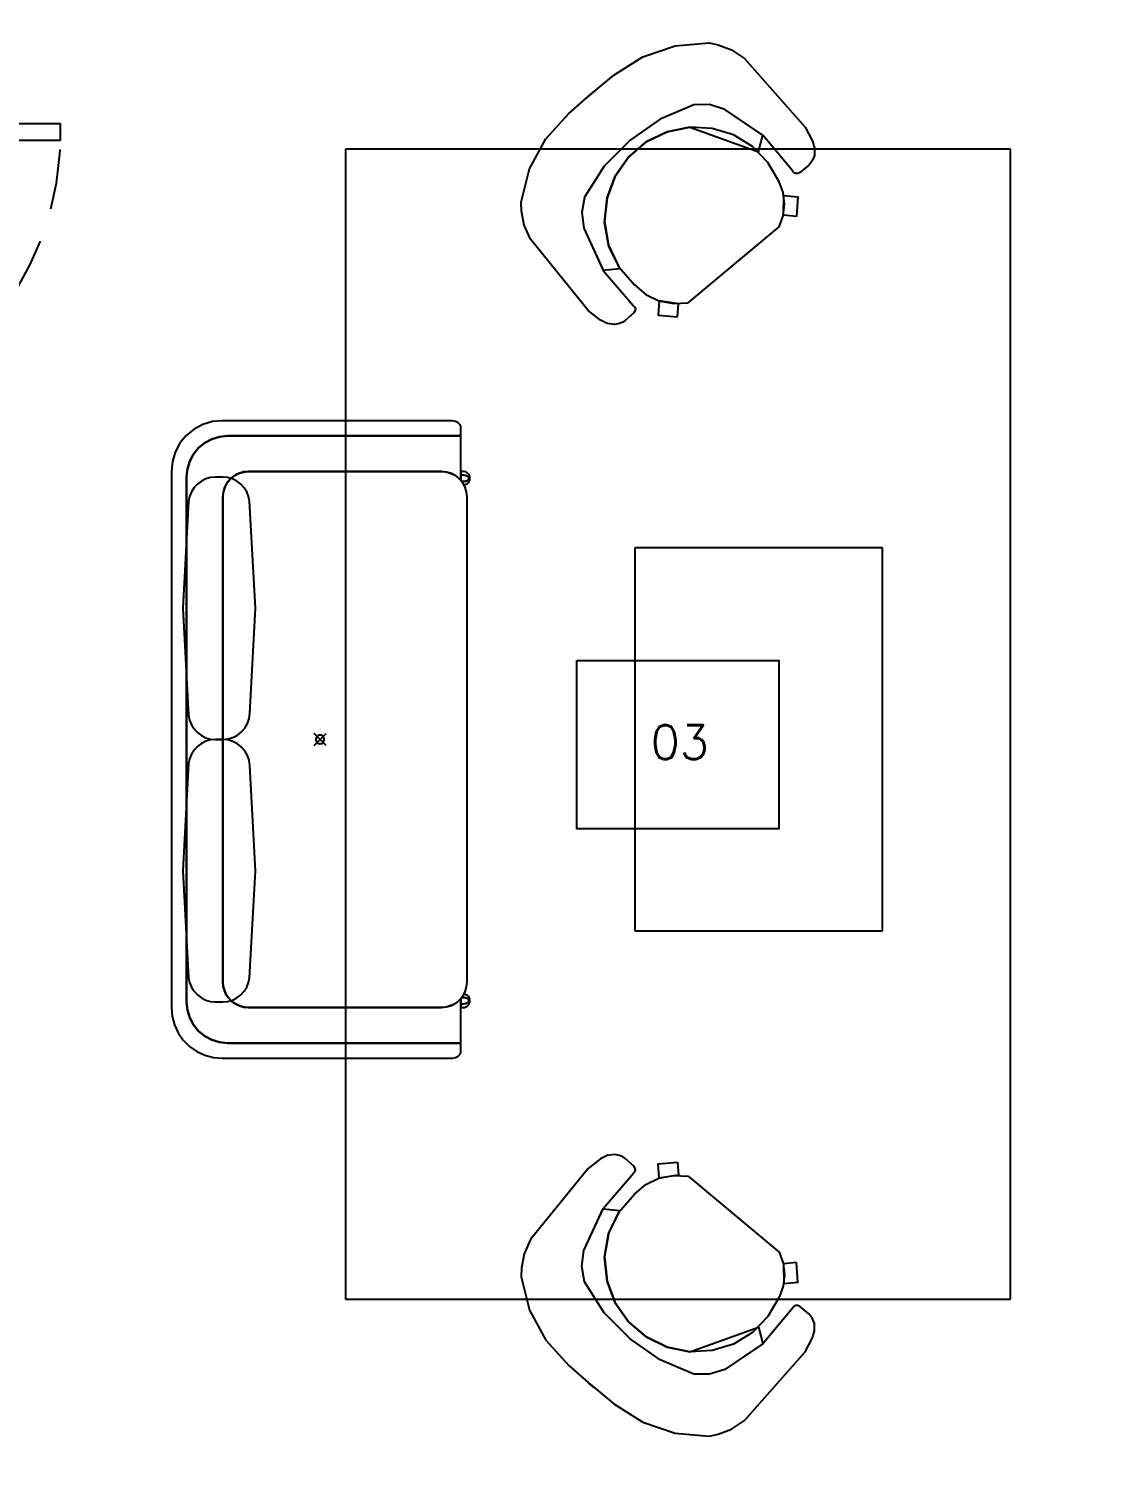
# Model space of a CAD drawing. Extents: x -4 to 325, y -1 to 181.
# Drawn here: x 42.441 to 45.603, y 24.791 to 29.015 of the extents above; entities that cross this region are included whole.
import ezdxf
from ezdxf.enums import TextEntityAlignment as Align

# ---------------------------------------------------------------- set-up
doc = ezdxf.new("R2010")
doc.units = 0
doc.header["$LTSCALE"] = 0.7
doc.header["$MEASUREMENT"] = 0
for name, pattern in [('REC4_A1-00_PLANTA GENERAL$1$X-BB$0$CENTER', [2, 1.25, -0.25, 0.25, -0.25]), ('REC4_A1-00_PLANTA GENERAL$1$X-PP$0$HIDDEN', [0.375, 0.25, -0.125]), ('X-BB$0$HIDDEN2', [0.1875, 0.125, -0.0625])]:
    doc.linetypes.add(name, pattern=pattern)
doc.layers.get('0').update_dxf_attribs({"linetype": 'CONTINUOUS'})
for name, color, linetype in [('REC4_A1-00_PLANTA GENERAL$1$BB$0$A-GRID', 251, 'REC4_A1-00_PLANTA GENERAL$1$X-BB$0$CENTER'), ('REC4_A1-00_PLANTA GENERAL$1$FN$0$I-FURN-FREE', 1, 'CONTINUOUS'), ('REC4_A1-00_PLANTA GENERAL$1$PP$0$I-DOOR', 253, 'CONTINUOUS')]:
    doc.layers.add(name, color=color, linetype=linetype)
doc.styles.add('REC4_A1-00_PLANTA GENERAL$0$X-FN$0$ARIAL', font='arial.ttf')
doc.styles.add('ROMANS', font='romans.shx', dxfattribs={"width": 0.75})

# ---------------------------------------------------------------- blocks, each defined once
blk = doc.blocks.new('REC4_A1-00_PLANTA GENERAL$1$X-PP$0$door')
at = {"layer": 'REC4_A1-00_PLANTA GENERAL$1$PP$0$I-DOOR', "linetype": 'REC4_A1-00_PLANTA GENERAL$1$X-PP$0$HIDDEN', "extrusion": (7.03085e-08, -3.52258e-06, 1)}
for p, q in [((61214.007, 25536.4271, 0), (61214.0075, 25535.4751, 0)), ((61214.055, 25536.4271, 0), (61214.0555, 25535.4751, 0)), ((61214.0075, 25535.4751, 0), (61214.0555, 25535.4751, 0))]:
    blk.add_line(p, q, dxfattribs=at)
at = {"layer": 'REC4_A1-00_PLANTA GENERAL$1$PP$0$I-DOOR', "linetype": 'Continuous', "extrusion": (7.03085e-08, -3.52258e-06, 1)}
for p, q in [((61214.007, 25536.4266, 0), (61214.055, 25536.4266, 0)), ((61214.1072, 25536.3703), (61213.1591, 25536.3703)), ((61213.2714, 25536.3762, 0), (61213.1825, 25536.3763, 0)), ((61213.2714, 25536.3762, 0), (61213.1825, 25536.3763, 0)), ((61214.0312, 25536.3573, 0), (61214.0312, 25536.3349, 0)), ((61214.1072, 25536.3223, 0), (61214.1072, 25536.3703)), ((61214.1072, 25536.3223, 0), (61213.1591, 25536.3223, 0)), ((61213.2714, 25536.3162, 0), (61213.1825, 25536.3163, 0)), ((61213.2714, 25536.3162, 0), (61213.1825, 25536.3163, 0)), ((61214.02, 25536.3463, 0), (61214.0424, 25536.3463, 0)), ((61214.0907, 25536.2946, 0), (61214.0908, 25536.3196, 0)), ((61214.11, 25536.3196, 0), (61214.0908, 25536.3196, 0)), ((61214.0927, 25536.2966, 0), (61214.0928, 25536.3176, 0)), ((61214.1101, 25536.3176, 0), (61214.0928, 25536.3176, 0)), ((61214.11, 25536.2946, 0), (61214.0907, 25536.2946, 0)), ((61214.0927, 25536.2966, 0), (61214.11, 25536.2966, 0))]:
    blk.add_line(p, q, dxfattribs=at)
at = {"layer": 'REC4_A1-00_PLANTA GENERAL$1$PP$0$I-DOOR', "linetype": 'Continuous'}
blk.add_line((61213.1591, 25536.3223, 0), (61213.1591, 25536.3703), dxfattribs=at)
at = {"layer": 'REC4_A1-00_PLANTA GENERAL$1$PP$0$I-DOOR', "linetype": 'Continuous', "extrusion": (-7.03085e-08, -3.52258e-06, 1)}
for p, q in [((61213.1562, 25536.3176, 0), (61213.1736, 25536.3176, 0)), ((61213.1563, 25536.3196, 0), (61213.1756, 25536.3196, 0)), ((61213.1736, 25536.2966, 0), (61213.1736, 25536.3176, 0)), ((61213.1756, 25536.2946, 0), (61213.1756, 25536.3196, 0)), ((61213.1736, 25536.2966, 0), (61213.1563, 25536.2966, 0)), ((61213.1563, 25536.2946, 0), (61213.1756, 25536.2946, 0))]:
    blk.add_line(p, q, dxfattribs=at)
at = {"layer": 'REC4_A1-00_PLANTA GENERAL$1$PP$0$I-DOOR', "linetype": 'Continuous', "extrusion": (7.03085e-08, -3.52258e-06, 1), "elevation": -0.0857}
for points in [[(61213.227, 25536.4268), (61213.2428, 25536.4267, -0.046797), (61213.3139, 25536.4201, -0.2009), (61213.3169, 25536.4182), (61213.3337, 25536.3931, 1), (61213.3382, 25536.3963), (61213.3221, 25536.4246, 0.203005), (61213.3177, 25536.428, 0.054377), (61213.2243, 25536.4416), (61213.2107, 25536.4416), (61213.2107, 25536.3942), (61213.2391, 25536.3942), (61213.2391, 25536.3957), (61213.2455, 25536.3957), (61213.2456, 25536.4267)], [(61213.227, 25536.4268), (61213.2428, 25536.4267, -0.046797), (61213.3139, 25536.4201, -0.2009), (61213.3169, 25536.4182), (61213.3337, 25536.3931, 1), (61213.3382, 25536.3963), (61213.3221, 25536.4246, 0.203005), (61213.3177, 25536.428, 0.054377), (61213.2243, 25536.4416), (61213.2107, 25536.4416), (61213.2107, 25536.3942), (61213.2391, 25536.3942), (61213.2391, 25536.3957), (61213.2455, 25536.3957), (61213.2456, 25536.4267)], [(61213.2714, 25536.3702), (61213.2714, 25536.3762), (61213.2489, 25536.3813, -0.342611), (61213.2455, 25536.3857), (61213.2455, 25536.3892), (61213.2084, 25536.3892), (61213.2084, 25536.3857, -0.342611), (61213.205, 25536.3814), (61213.1825, 25536.3763), (61213.1825, 25536.3703)], [(61213.2714, 25536.3702), (61213.2714, 25536.3762), (61213.2489, 25536.3813, -0.342611), (61213.2455, 25536.3857), (61213.2455, 25536.3892), (61213.2084, 25536.3892), (61213.2084, 25536.3857, -0.342611), (61213.205, 25536.3814), (61213.1825, 25536.3763), (61213.1825, 25536.3703)], [(61213.2714, 25536.3222), (61213.2714, 25536.3162), (61213.2489, 25536.3111, 0.342611), (61213.2455, 25536.3067), (61213.2455, 25536.3032), (61213.2084, 25536.3032), (61213.2084, 25536.3067, 0.342611), (61213.205, 25536.3111), (61213.1825, 25536.3163), (61213.1825, 25536.3223)], [(61213.2714, 25536.3222), (61213.2714, 25536.3162), (61213.2489, 25536.3111, 0.342611), (61213.2455, 25536.3067), (61213.2455, 25536.3032), (61213.2084, 25536.3032), (61213.2084, 25536.3067, 0.342611), (61213.205, 25536.3111), (61213.1825, 25536.3163), (61213.1825, 25536.3223)], [(61213.2269, 25536.2657), (61213.2427, 25536.2657, 0.046797), (61213.3138, 25536.2722, 0.2009), (61213.3168, 25536.2741), (61213.3337, 25536.2992, -1), (61213.3381, 25536.296), (61213.322, 25536.2677, -0.203005), (61213.3176, 25536.2643, -0.054377), (61213.2241, 25536.2508), (61213.2106, 25536.2508), (61213.2106, 25536.2983), (61213.239, 25536.2982), (61213.239, 25536.2967), (61213.2455, 25536.2967), (61213.2454, 25536.2657)], [(61213.2269, 25536.2657), (61213.2427, 25536.2657, 0.046797), (61213.3138, 25536.2722, 0.2009), (61213.3168, 25536.2741), (61213.3337, 25536.2992, -1), (61213.3381, 25536.296), (61213.322, 25536.2677, -0.203005), (61213.3176, 25536.2643, -0.054377), (61213.2241, 25536.2508), (61213.2106, 25536.2508), (61213.2106, 25536.2983), (61213.239, 25536.2982), (61213.239, 25536.2967), (61213.2455, 25536.2967), (61213.2454, 25536.2657)]]:
    blk.add_lwpolyline(points, format="xyb", dxfattribs=at)
at = {"layer": 'REC4_A1-00_PLANTA GENERAL$1$PP$0$I-DOOR', "linetype": 'Continuous', "extrusion": (1.26458e-05, -3.51329e-06, 1), "elevation": 0.6844}
blk.add_lwpolyline([(61213.1313, 25536.2711), (61213.1563, 25536.2711), (61213.1562, 25536.4211), (61213.1312, 25536.4211), (61213.1313, 25536.2711)], dxfattribs=at)
at = {"layer": 'REC4_A1-00_PLANTA GENERAL$1$PP$0$I-DOOR', "linetype": 'Continuous', "extrusion": (7.03085e-08, -3.52258e-06, 1), "elevation": -0.0857}
for points in [[(61213.2413, 25536.3892), (61213.2413, 25536.3942), (61213.2127, 25536.3942), (61213.2127, 25536.3892)], [(61213.2413, 25536.3892), (61213.2413, 25536.3942), (61213.2127, 25536.3942), (61213.2127, 25536.3892)], [(61213.2412, 25536.3032), (61213.2412, 25536.2982), (61213.2126, 25536.2983), (61213.2126, 25536.3032)], [(61213.2412, 25536.3032), (61213.2412, 25536.2982), (61213.2126, 25536.2983), (61213.2126, 25536.3032)]]:
    blk.add_lwpolyline(points, dxfattribs=at)
at = {"layer": 'REC4_A1-00_PLANTA GENERAL$1$PP$0$I-DOOR', "linetype": 'Continuous', "extrusion": (-1.26458e-05, -3.51329e-06, 1), "elevation": -0.8638}
blk.add_lwpolyline([(61214.135, 25536.2711), (61214.11, 25536.2711), (61214.1101, 25536.4211), (61214.1351, 25536.4211), (61214.135, 25536.2711)], dxfattribs=at)
at = {"layer": 'REC4_A1-00_PLANTA GENERAL$1$PP$0$I-DOOR', "linetype": 'Continuous', "extrusion": (7.03085e-08, -3.52258e-06, 1)}
blk.add_circle((61214.0312, 25536.3463, -0.0856), 0.0075, dxfattribs=at)
at = {"layer": 'REC4_A1-00_PLANTA GENERAL$1$PP$0$I-DOOR', "linetype": 'REC4_A1-00_PLANTA GENERAL$1$X-PP$0$HIDDEN', "extrusion": (7.03085e-08, -3.52258e-06, 1)}
blk.add_arc((61214.0247, 25536.3318, -0.0856), 0.8569, 182.1968, 272.0579, dxfattribs=at)
blk = doc.blocks.new('REC4_A1-00_PLANTA GENERAL', base_point=(3911.2412, -3265.1096))
at = {"layer": 'REC4_A1-00_PLANTA GENERAL$1$BB$0$A-GRID'}
h = blk.add_hatch(dxfattribs=at)
h.set_pattern_fill('ANSI31', color=8, scale=0.53)
h.set_pattern_definition([(45, (0.03352, 0.020166), (-0.046845824, 0.046845824), [])])
h.paths.add_polyline_path([(1.5678, 35.8547), (1.2166, 35.8547), (1.2166, 35.4908), (1.5678, 35.4908)])
h.paths.add_polyline_path([(8.0551, 35.8047), (7.7553, 35.8047), (7.7553, 35.5143), (8.0551, 35.5143)])
h.paths.add_polyline_path([(14.5753, 35.809), (14.2754, 35.809), (14.2754, 35.5187), (14.5753, 35.5187)])
h.paths.add_polyline_path([(21.0466, 35.804), (20.7468, 35.804), (20.7468, 35.5137), (21.0466, 35.5137)])
edge = h.paths.add_edge_path()
edge.add_arc((27.4259, 35.604), 0.1568, 0, 360)
h.paths.add_polyline_path([(34.1147, 35.7939), (33.8148, 35.7939), (33.8148, 35.5036), (34.1147, 35.5036)])
h.paths.add_polyline_path([(40.5576, 35.789), (40.2578, 35.789), (40.2578, 35.4986), (40.5576, 35.4986)])
edge = h.paths.add_edge_path()
edge.add_arc((46.9701, 35.6385), 0.2128, 0, 360)
edge = h.paths.add_edge_path()
edge.add_arc((33.9335, 29.5702), 0.1716, 0, 360)
h.paths.add_polyline_path([(1.5768, 29.8317), (1.2256, 29.8317), (1.2256, 29.4678), (1.5768, 29.4678)])
h.paths.add_polyline_path([(8.0508, 29.7868), (7.75, 29.7868), (7.75, 29.4871), (8.0508, 29.4871)])
h.paths.add_polyline_path([(14.3851, 29.7988), (14.2624, 29.7988), (14.2624, 29.4991), (14.3821, 29.4991)])
h.paths.add_polyline_path([(14.5632, 29.7988), (14.3851, 29.7988), (14.3821, 29.4991), (14.5632, 29.4991)])
h.paths.add_polyline_path([(21.1221, 29.5527), (20.7989, 29.5517), (20.7989, 29.3933), (21.1221, 29.3933)])
h.paths.add_polyline_path([(21.1221, 29.8224), (21.0453, 29.8224), (20.7989, 29.8217), (20.7989, 29.5517), (21.1221, 29.5527)])
h.paths.add_polyline_path([(27.542, 29.7729), (27.2913, 29.7729), (27.2913, 29.5231), (27.542, 29.5231)])
h.paths.add_polyline_path([(40.5264, 29.7716), (40.2757, 29.7716), (40.2757, 29.5218), (40.5264, 29.5218)])
h.paths.add_polyline_path([(47.0764, 29.8019), (46.7664, 29.8019), (46.7664, 29.4919), (47.0764, 29.4919)])
h.paths.add_polyline_path([(1.565, 23.8478), (1.2138, 23.8478), (1.2138, 23.4839), (1.565, 23.4839)])
h.paths.add_polyline_path([(7.9956, 23.8084), (7.6948, 23.8084), (7.6948, 23.5086), (7.9956, 23.5086)])
h.paths.add_polyline_path([(14.5958, 23.8058), (14.2249, 23.8067), (14.2249, 23.507), (14.5929, 23.5061)])
h.paths.add_polyline_path([(14.5258, 23.8058), (14.5958, 23.8058), (14.5929, 23.5061), (14.5258, 23.5061)], flags=16)
h.paths.add_polyline_path([(27.5327, 23.7392), (27.282, 23.7392), (27.282, 23.4894), (27.5327, 23.4894)])
edge = h.paths.add_edge_path()
edge.add_arc((33.9155, 23.6003), 0.1566, 0, 360)
h.paths.add_polyline_path([(40.5198, 23.6763), (40.2691, 23.6763), (40.2691, 23.4631), (40.5198, 23.4631)])
h.paths.add_polyline_path([(40.5198, 23.7129), (40.269, 23.7129), (40.269, 23.6763), (40.5198, 23.6763)])
h.paths.add_polyline_path([(47.0605, 23.6763), (46.8098, 23.6763), (46.8098, 23.4498), (47.0605, 23.4498)])
h.paths.add_polyline_path([(47.0605, 23.6997), (46.8098, 23.6997), (46.8098, 23.6763), (47.0605, 23.6763)])
h.paths.add_polyline_path([(1.5458, 17.8473), (1.1946, 17.8473), (1.1946, 17.4834), (1.5458, 17.4834)])
h.paths.add_polyline_path([(8.0633, 17.8071), (7.7625, 17.8071), (7.7625, 17.5074), (8.0633, 17.5074)])
h.paths.add_polyline_path([(14.4343, 17.7919), (14.3217, 17.7919), (14.3217, 17.4921), (14.4285, 17.4921)])
h.paths.add_polyline_path([(14.6226, 17.7919), (14.4343, 17.7919), (14.4285, 17.4921), (14.6226, 17.4921)])
h.paths.add_polyline_path([(27.5235, 17.756), (27.2727, 17.756), (27.2727, 17.5062), (27.5235, 17.5062)])
edge = h.paths.add_edge_path()
edge.add_arc((33.905, 17.5767), 0.1574, 0, 360)
h.paths.add_polyline_path([(40.5132, 17.7384), (40.3113, 17.7384), (40.3113, 17.5259), (40.5132, 17.5259)])
h.paths.add_polyline_path([(40.3113, 17.7384), (40.2625, 17.7384), (40.2625, 17.4886), (40.5132, 17.4886), (40.5132, 17.5259), (40.3113, 17.5259)])
h.paths.add_polyline_path([(47.0683, 17.7542), (46.7674, 17.7542), (46.7674, 17.5259), (47.0683, 17.5259)])
h.paths.add_polyline_path([(47.0683, 17.5259), (46.7674, 17.5259), (46.7674, 17.4544), (47.0683, 17.4544)])
h.paths.add_polyline_path([(1.5739, 11.86), (1.2227, 11.86), (1.2227, 11.4962), (1.5739, 11.4962)])
h.paths.add_polyline_path([(8.0659, 11.8138), (7.765, 11.8138), (7.765, 11.514), (8.0659, 11.514)])
h.paths.add_polyline_path([(14.5258, 11.7988), (14.2249, 11.7988), (14.2249, 11.499), (14.5258, 11.499)])
h.paths.add_polyline_path([(21.0742, 11.6829), (20.7512, 11.6844), (20.7512, 11.4144), (21.0742, 11.4144)])
h.paths.add_polyline_path([(21.0742, 11.7656), (20.7512, 11.7656), (20.7512, 11.6844), (21.0742, 11.6829)])
h.paths.add_polyline_path([(27.5142, 11.7439), (27.2635, 11.7439), (27.2635, 11.4941), (27.5142, 11.4941)])
edge = h.paths.add_edge_path()
edge.add_arc((33.8803, 11.59), 0.1553, 0, 360)
h.paths.add_polyline_path([(40.5065, 11.7154), (40.2558, 11.7154), (40.2558, 11.464), (40.5065, 11.464)])
h.paths.add_polyline_path([(47.0258, 11.6987), (46.775, 11.6987), (46.775, 11.4489), (47.0258, 11.4489)])
h.paths.add_polyline_path([(1.5513, 5.8383), (1.2001, 5.8383), (1.2001, 5.4744), (1.5513, 5.4744)])
h.paths.add_polyline_path([(8.0395, 5.7813), (7.7676, 5.7813), (7.7676, 5.4815), (8.0395, 5.4815)])
h.paths.add_polyline_path([(8.0685, 5.7813), (8.0395, 5.7813), (8.0395, 5.4815), (8.0685, 5.4815)])
h.paths.add_polyline_path([(14.5132, 5.7555), (14.2123, 5.7555), (14.2123, 5.4558), (14.5132, 5.4558)])
h.paths.add_polyline_path([(21.0084, 5.7048), (20.7577, 5.7048), (20.7577, 5.455), (21.0084, 5.455)])
h.paths.add_polyline_path([(27.5299, 5.7035), (27.229, 5.7035), (27.229, 5.4037), (27.5299, 5.4037)])
h.paths.add_polyline_path([(34.0162, 5.6528), (33.7655, 5.6528), (33.7655, 5.403), (34.0162, 5.403)])
h.paths.add_polyline_path([(40.4672, 5.6155), (40.2072, 5.6155), (40.2072, 5.3555), (40.4672, 5.3555)])
edge = h.paths.add_edge_path()
edge.add_arc((46.8827, 5.476), 0.1877, 0, 360)
at = {"layer": 'REC4_A1-00_PLANTA GENERAL$1$FN$0$I-FURN-FREE'}
for p, q in [((43.3753, 28.6601), (43.3753, 25.2696)), ((45.336, 28.6601), (43.3753, 28.6601)), ((45.336, 25.2696), (45.336, 28.6601)), ((44.2275, 27.4843), (44.2275, 26.3556)), ((44.9578, 27.4843), (44.2275, 27.4843)), ((44.9578, 26.3556), (44.9578, 27.4843)), ((44.2275, 26.3556), (44.9578, 26.3556)), ((43.3753, 25.2696), (45.336, 25.2696))]:
    blk.add_line(p, q, dxfattribs=at)
for points in [[(44.0915, 28.8162), (44.1071, 28.8294), (44.1664, 28.8781), (44.2514, 28.9324), (44.3469, 28.9647), (44.4473, 28.9732), (44.4735, 28.9675), (44.5133, 28.9526), (44.5512, 28.9275), (44.7301, 28.725), (44.7516, 28.6838), (44.7576, 28.663), (44.7573, 28.6409), (44.7518, 28.6274), (44.7464, 28.6185), (44.7408, 28.6126), (44.7235, 28.598), (44.7141, 28.5912), (44.7083, 28.5883), (44.7054, 28.5879), (44.7024, 28.5882), (44.6997, 28.5891), (44.6972, 28.5907), (44.6952, 28.5929), (44.6937, 28.5954), (44.606, 28.7004), (44.4929, 28.7773), (44.4483, 28.7912), (44.4017, 28.7909), (44.3023, 28.7486), (44.2142, 28.6861), (44.138, 28.6097), (44.0797, 28.5187), (44.0717, 28.4728), (44.078, 28.4266), (44.1349, 28.3022), (44.2239, 28.1982), (44.2261, 28.1964), (44.2279, 28.194), (44.2291, 28.1913), (44.2296, 28.1884), (44.2293, 28.1855), (44.2284, 28.1827), (44.2246, 28.1775), (44.2164, 28.1692), (44.199, 28.1547), (44.1923, 28.1501), (44.1826, 28.1463), (44.1684, 28.1431), (44.1466, 28.1464), (44.1271, 28.1559), (44.09, 28.1839), (43.9201, 28.3941), (43.9017, 28.4356), (43.8937, 28.4773), (43.8924, 28.504), (43.9175, 28.6017), (43.9652, 28.6905), (44.0329, 28.7652), (44.0908, 28.8156), (44.1064, 28.8288)], [(44.5921, 28.6524), (44.6052, 28.7011), (44.4929, 28.7773), (44.4483, 28.7912), (44.4017, 28.7909), (44.3023, 28.7486), (44.2142, 28.6861), (44.138, 28.6097), (44.0797, 28.5187), (44.0717, 28.4728), (44.078, 28.4266), (44.1344, 28.3031), (44.184, 28.3078), (44.1516, 28.3727), (44.1386, 28.4441), (44.1462, 28.5162), (44.1702, 28.5805), (44.2095, 28.6366), (44.2616, 28.6811), (44.3233, 28.7111), (44.3904, 28.7246), (44.5921, 28.6524)], [(44.0915, 25.0226), (44.1071, 25.0094), (44.1664, 24.9606), (44.2514, 24.9064), (44.3469, 24.8741), (44.4473, 24.8656), (44.4735, 24.8713), (44.5133, 24.8862), (44.5512, 24.9112), (44.7301, 25.1137), (44.7516, 25.155), (44.7576, 25.1758), (44.7573, 25.1978), (44.7518, 25.2113), (44.7464, 25.2202), (44.7408, 25.2261), (44.7235, 25.2408), (44.7141, 25.2475), (44.7083, 25.2504), (44.7054, 25.2509), (44.7024, 25.2506), (44.6997, 25.2496), (44.6972, 25.248), (44.6952, 25.2459), (44.6937, 25.2433), (44.606, 25.1384), (44.4929, 25.0615), (44.4483, 25.0476), (44.4017, 25.0479), (44.3023, 25.0902), (44.2142, 25.1526), (44.138, 25.2291), (44.0797, 25.32), (44.0717, 25.366), (44.078, 25.4122), (44.1349, 25.5366), (44.2239, 25.6405), (44.2261, 25.6424), (44.2279, 25.6447), (44.2291, 25.6474), (44.2296, 25.6503), (44.2293, 25.6533), (44.2284, 25.656), (44.2246, 25.6613), (44.2164, 25.6695), (44.199, 25.684), (44.1923, 25.6886), (44.1826, 25.6925), (44.1684, 25.6956), (44.1466, 25.6923), (44.1271, 25.6829), (44.09, 25.6548), (43.9201, 25.4447), (43.9017, 25.4032), (43.8937, 25.3615), (43.8924, 25.3347), (43.9175, 25.2371), (43.9652, 25.1483), (44.0329, 25.0735), (44.0908, 25.0231), (44.1064, 25.01)], [(44.5921, 25.1863), (44.6052, 25.1376), (44.4929, 25.0615), (44.4483, 25.0476), (44.4017, 25.0479), (44.3023, 25.0902), (44.2142, 25.1526), (44.138, 25.2291), (44.0797, 25.32), (44.0717, 25.366), (44.078, 25.4122), (44.1344, 25.5357), (44.184, 25.5309), (44.1516, 25.466), (44.1386, 25.3947), (44.1462, 25.3225), (44.1702, 25.2583), (44.2095, 25.2021), (44.2616, 25.1577), (44.3233, 25.1277), (44.3904, 25.1141), (44.5921, 25.1863)]]:
    blk.add_lwpolyline(points, close=True, dxfattribs=at)
for points in [[(44.3852, 28.2069), (44.6531, 28.4306), (44.6652, 28.463), (44.6693, 28.4974), (44.6652, 28.5317), (44.6531, 28.5641), (44.6203, 28.6209), (44.5745, 28.6678), (44.5186, 28.702), (44.4559, 28.7213), (44.3904, 28.7246), (44.3233, 28.7111), (44.2616, 28.6811), (44.2095, 28.6366), (44.1702, 28.5805), (44.1462, 28.5162), (44.1386, 28.4462), (44.1503, 28.3766), (44.1806, 28.313), (44.2271, 28.26), (44.2601, 28.2318), (44.2992, 28.2129), (44.3418, 28.2044), (44.3852, 28.2069)], [(44.7047, 28.4616), (44.6659, 28.4656), (44.6668, 28.5232), (44.709, 28.519), (44.7047, 28.4616)], [(44.3539, 28.1651), (44.3565, 28.204), (44.2995, 28.2128), (44.2967, 28.1705), (44.3539, 28.1651)], [(43.6991, 25.9821), (43.7032, 25.9835), (43.7069, 25.9856), (43.7102, 25.9885), (43.7128, 25.9919), (43.7147, 25.9958), (43.7147, 26.0244), (43.0265, 26.0244), (43.0265, 26.0244), (43.0031, 26.0267), (42.9806, 26.0335), (42.9598, 26.0446), (42.9417, 26.0596), (42.9267, 26.0777), (42.9156, 26.0985), (42.9088, 26.121), (42.9065, 26.1444), (42.9065, 27.6944), (42.9065, 27.6944), (42.9065, 27.6944), (42.9088, 27.7178), (42.9156, 27.7403), (42.9267, 27.7611), (42.9417, 27.7793), (42.9598, 27.7942), (42.9806, 27.8053), (43.0031, 27.8121), (43.0265, 27.8144), (43.7147, 27.8144), (43.7147, 27.843), (43.7147, 27.843), (43.7147, 27.843), (43.7128, 27.8469), (43.7102, 27.8503), (43.7069, 27.8532), (43.7032, 27.8553), (43.6991, 27.8567), (43.6991, 27.8567), (43.6991, 27.8567), (43.6899, 27.8588), (43.6806, 27.8594), (43.0115, 27.8594), (43.0115, 27.8594), (42.9823, 27.8565), (42.9541, 27.848), (42.9282, 27.8341), (42.9054, 27.8155), (42.8868, 27.7927), (42.8729, 27.7668), (42.8644, 27.7387), (42.8615, 27.7094), (42.8615, 26.1294), (42.8615, 26.1294), (42.8638, 26.1034), (42.8706, 26.0781), (42.8816, 26.0544), (42.8966, 26.033), (42.9151, 26.0145), (42.9365, 25.9995), (42.9602, 25.9885), (42.9855, 25.9817), (43.0115, 25.9794), (43.6806, 25.9794), (43.6806, 25.9794), (43.6808, 25.9794), (43.6808, 25.9794), (43.6901, 25.9801), (43.6991, 25.9821)], [(43.7147, 26.1551), (43.7147, 26.1551), (43.7147, 26.1551), (43.7055, 26.1462), (43.695, 26.139), (43.6833, 26.1337), (43.671, 26.1305), (43.6582, 26.1294), (43.0882, 26.1294), (43.0882, 26.1294), (43.0882, 26.1294), (43.0752, 26.1305), (43.0626, 26.1339), (43.0507, 26.1395), (43.04, 26.147), (43.0308, 26.1562), (43.0233, 26.1669), (43.0178, 26.1788), (43.0144, 26.1914), (43.0132, 26.2044), (43.0132, 27.6344), (43.0132, 27.6344), (43.0132, 27.6344), (43.0132, 27.6344), (43.0147, 27.649), (43.019, 27.6631), (43.0259, 27.6761), (43.0352, 27.6874), (43.0466, 27.6968), (43.0595, 27.7037), (43.0736, 27.708), (43.0882, 27.7094), (43.6582, 27.7094), (43.6582, 27.7094), (43.671, 27.7083), (43.6833, 27.7051), (43.695, 27.6998), (43.7055, 27.6926), (43.7147, 27.6838), (43.7147, 27.8144), (43.0265, 27.8144), (43.0265, 27.8144), (43.0031, 27.8121), (42.9806, 27.8053), (42.9598, 27.7942), (42.9417, 27.7793), (42.9267, 27.7611), (42.9156, 27.7403), (42.9088, 27.7178), (42.9065, 27.6944), (42.9065, 26.1444), (42.9065, 26.1444), (42.9088, 26.121), (42.9156, 26.0985), (42.9267, 26.0777), (42.9417, 26.0596), (42.9598, 26.0446), (42.9806, 26.0335), (43.0031, 26.0267), (43.0265, 26.0244), (43.7147, 26.0244), (43.7147, 26.1551)], [(42.9122, 27.6217), (42.8949, 27.3062), (42.8949, 27.3062), (42.9122, 26.9907), (42.9122, 26.9907), (42.9151, 26.9764), (42.9205, 26.9629), (42.9284, 26.9505), (42.9383, 26.9399), (42.95, 26.9311), (42.9631, 26.9247), (42.9771, 26.9208), (42.9916, 26.9194), (43.0128, 26.9194), (43.0128, 26.9194), (43.0279, 26.9209), (43.0426, 26.9252), (43.0561, 26.9322), (43.068, 26.9416), (43.078, 26.9531), (43.0856, 26.9664), (43.0905, 26.9808), (43.0926, 26.9958), (43.0926, 26.9958), (43.1094, 27.3062), (43.1094, 27.3062), (43.0921, 27.6217), (43.0921, 27.6217), (43.0892, 27.636), (43.0837, 27.6495), (43.0759, 27.6618), (43.066, 27.6725), (43.0543, 27.6812), (43.0412, 27.6877), (43.0271, 27.6916), (43.0126, 27.693), (42.9918, 27.693), (42.9918, 27.693), (42.9772, 27.6917), (42.9632, 27.6877), (42.9501, 27.6813), (42.9383, 27.6726), (42.9284, 27.6619), (42.9206, 27.6496), (42.9151, 27.636), (42.9122, 27.6217)], [(43.7332, 27.6344), (43.7332, 27.6344), (43.7332, 27.6344), (43.7318, 27.649), (43.7275, 27.6631), (43.7206, 27.6761), (43.7113, 27.6874), (43.6999, 27.6968), (43.6869, 27.7037), (43.6729, 27.708), (43.6582, 27.7094), (43.0882, 27.7094), (43.0882, 27.7094), (43.0752, 27.7083), (43.0626, 27.7049), (43.0507, 27.6994), (43.04, 27.6919), (43.0308, 27.6826), (43.0233, 27.6719), (43.0178, 27.6601), (43.0144, 27.6474), (43.0132, 27.6344), (43.0132, 26.2044), (43.0132, 26.2044), (43.0144, 26.1914), (43.0178, 26.1788), (43.0233, 26.1669), (43.0308, 26.1562), (43.04, 26.147), (43.0507, 26.1395), (43.0626, 26.1339), (43.0752, 26.1305), (43.0882, 26.1294), (43.6582, 26.1294), (43.6582, 26.1294), (43.6729, 26.1308), (43.6869, 26.1351), (43.6999, 26.142), (43.7113, 26.1514), (43.7206, 26.1627), (43.7275, 26.1757), (43.7318, 26.1898), (43.7332, 26.2044), (43.7332, 27.6344)], [(43.718, 27.6797), (43.7244, 27.6698), (43.7244, 27.6698), (43.7278, 27.6706), (43.7311, 27.6721), (43.7341, 27.674), (43.7366, 27.6765), (43.7387, 27.6794), (43.7403, 27.6826), (43.7412, 27.6861), (43.7415, 27.6896), (43.7415, 27.6896), (43.7411, 27.6935), (43.74, 27.6973), (43.7381, 27.7007), (43.7357, 27.7038), (43.7326, 27.7063), (43.7292, 27.7081), (43.7254, 27.7092), (43.7215, 27.7096), (43.7215, 27.7096), (43.7215, 27.7096), (43.7181, 27.7093), (43.7147, 27.7084), (43.7147, 27.7084), (43.7147, 27.6996), (43.7191, 27.6995), (43.7193, 27.6995), (43.7193, 27.6995), (43.7246, 27.6991), (43.7299, 27.6979), (43.7349, 27.6959), (43.7349, 27.6959), (43.7359, 27.6952), (43.7369, 27.6943), (43.7376, 27.6933), (43.7382, 27.6921), (43.7385, 27.6909), (43.7386, 27.6896), (43.7386, 27.6896), (43.7385, 27.6883), (43.7382, 27.6871), (43.7376, 27.6859), (43.7369, 27.6849), (43.7359, 27.684), (43.7349, 27.6833), (43.7349, 27.6833), (43.7299, 27.6813), (43.7246, 27.6801), (43.7193, 27.6797), (43.7193, 27.6797), (43.7191, 27.6797), (43.718, 27.6797)], [(43.7147, 27.6838), (43.718, 27.6797), (43.7191, 27.6797), (43.7191, 27.6797), (43.7193, 27.6797), (43.7193, 27.6797), (43.7246, 27.6801), (43.7299, 27.6813), (43.7349, 27.6833), (43.7349, 27.6833), (43.7359, 27.684), (43.7369, 27.6849), (43.7376, 27.6859), (43.7382, 27.6871), (43.7385, 27.6883), (43.7386, 27.6896), (43.7386, 27.6896), (43.7385, 27.6909), (43.7382, 27.6921), (43.7376, 27.6933), (43.7369, 27.6943), (43.7359, 27.6952), (43.7349, 27.6959), (43.7349, 27.6959), (43.7299, 27.6979), (43.7246, 27.6991), (43.7193, 27.6995), (43.7191, 27.6995), (43.7147, 27.6996), (43.7147, 27.6838)], [(43.0921, 26.2171), (43.1094, 26.5326), (43.1094, 26.5326), (43.0926, 26.843), (43.0926, 26.843), (43.0905, 26.8581), (43.0856, 26.8725), (43.078, 26.8857), (43.068, 26.8972), (43.0561, 26.9066), (43.0426, 26.9136), (43.0279, 26.9179), (43.0128, 26.9194), (42.9916, 26.9194), (42.9916, 26.9194), (42.9771, 26.9181), (42.9631, 26.9141), (42.95, 26.9077), (42.9383, 26.899), (42.9284, 26.8883), (42.9205, 26.876), (42.9151, 26.8624), (42.9122, 26.8481), (42.9122, 26.8481), (42.8949, 26.5326), (42.8949, 26.5326), (42.9122, 26.2171), (42.9122, 26.2171), (42.9151, 26.2028), (42.9206, 26.1893), (42.9284, 26.1769), (42.9383, 26.1663), (42.95, 26.1575), (42.9631, 26.1511), (42.9772, 26.1472), (42.9917, 26.1458), (42.9917, 26.1458), (42.9918, 26.1458), (43.0126, 26.1458), (43.0126, 26.1458), (43.0271, 26.1472), (43.0412, 26.1511), (43.0543, 26.1576), (43.066, 26.1663), (43.0759, 26.177), (43.0837, 26.1893), (43.0892, 26.2028), (43.0921, 26.2171)], [(43.3176, 26.9017), (43.2822, 26.9371)], [(43.2822, 26.9017), (43.3176, 26.9371)], [(43.3176, 26.9017), (43.2822, 26.9371)], [(43.2822, 26.9017), (43.3176, 26.9371)], [(43.3176, 26.9017), (43.2822, 26.9371)], [(43.2822, 26.9017), (43.3176, 26.9371)], [(43.3176, 26.9017), (43.2822, 26.9371)], [(43.2822, 26.9017), (43.3176, 26.9371)], [(43.2999, 26.9319), (43.2974, 26.9317), (43.2951, 26.931), (43.2929, 26.9298), (43.291, 26.9282), (43.2895, 26.9264), (43.2883, 26.9242), (43.2876, 26.9218), (43.2874, 26.9194), (43.2876, 26.917), (43.2883, 26.9146), (43.2895, 26.9125), (43.291, 26.9106), (43.2929, 26.909), (43.2951, 26.9079), (43.2974, 26.9071), (43.2999, 26.9069), (43.3023, 26.9071), (43.3047, 26.9079), (43.3068, 26.909), (43.3087, 26.9106), (43.3103, 26.9125), (43.3114, 26.9146), (43.3121, 26.917), (43.3124, 26.9194), (43.3121, 26.9218), (43.3114, 26.9242), (43.3103, 26.9264), (43.3087, 26.9282), (43.3068, 26.9298), (43.3047, 26.931), (43.3023, 26.9317), (43.2999, 26.9319)], [(43.2999, 26.9319), (43.2974, 26.9317), (43.2951, 26.931), (43.2929, 26.9298), (43.291, 26.9282), (43.2895, 26.9264), (43.2883, 26.9242), (43.2876, 26.9218), (43.2874, 26.9194), (43.2876, 26.917), (43.2883, 26.9146), (43.2895, 26.9125), (43.291, 26.9106), (43.2929, 26.909), (43.2951, 26.9079), (43.2974, 26.9071), (43.2999, 26.9069), (43.3023, 26.9071), (43.3047, 26.9079), (43.3068, 26.909), (43.3087, 26.9106), (43.3103, 26.9125), (43.3114, 26.9146), (43.3121, 26.917), (43.3124, 26.9194), (43.3121, 26.9218), (43.3114, 26.9242), (43.3103, 26.9264), (43.3087, 26.9282), (43.3068, 26.9298), (43.3047, 26.931), (43.3023, 26.9317), (43.2999, 26.9319)], [(43.2999, 26.9319), (43.2974, 26.9317), (43.2951, 26.931), (43.2929, 26.9298), (43.291, 26.9282), (43.2895, 26.9264), (43.2883, 26.9242), (43.2876, 26.9218), (43.2874, 26.9194), (43.2876, 26.917), (43.2883, 26.9146), (43.2895, 26.9125), (43.291, 26.9106), (43.2929, 26.909), (43.2951, 26.9079), (43.2974, 26.9071), (43.2999, 26.9069), (43.3023, 26.9071), (43.3047, 26.9079), (43.3068, 26.909), (43.3087, 26.9106), (43.3103, 26.9125), (43.3114, 26.9146), (43.3121, 26.917), (43.3124, 26.9194), (43.3121, 26.9218), (43.3114, 26.9242), (43.3103, 26.9264), (43.3087, 26.9282), (43.3068, 26.9298), (43.3047, 26.931), (43.3023, 26.9317), (43.2999, 26.9319)], [(43.2999, 26.9319), (43.2974, 26.9317), (43.2951, 26.931), (43.2929, 26.9298), (43.291, 26.9282), (43.2895, 26.9264), (43.2883, 26.9242), (43.2876, 26.9218), (43.2874, 26.9194), (43.2876, 26.917), (43.2883, 26.9146), (43.2895, 26.9125), (43.291, 26.9106), (43.2929, 26.909), (43.2951, 26.9079), (43.2974, 26.9071), (43.2999, 26.9069), (43.3023, 26.9071), (43.3047, 26.9079), (43.3068, 26.909), (43.3087, 26.9106), (43.3103, 26.9125), (43.3114, 26.9146), (43.3121, 26.917), (43.3124, 26.9194), (43.3121, 26.9218), (43.3114, 26.9242), (43.3103, 26.9264), (43.3087, 26.9282), (43.3068, 26.9298), (43.3047, 26.931), (43.3023, 26.9317), (43.2999, 26.9319)], [(43.7244, 26.169), (43.718, 26.1591), (43.7191, 26.1591), (43.7191, 26.1591), (43.7245, 26.1587), (43.7298, 26.1575), (43.7349, 26.1555), (43.7349, 26.1555), (43.7359, 26.1548), (43.7369, 26.1539), (43.7376, 26.1529), (43.7382, 26.1517), (43.7385, 26.1505), (43.7386, 26.1492), (43.7386, 26.1492), (43.7385, 26.1479), (43.7382, 26.1467), (43.7376, 26.1455), (43.7369, 26.1445), (43.7359, 26.1436), (43.7349, 26.1429), (43.7349, 26.1429), (43.7299, 26.1409), (43.7246, 26.1397), (43.7193, 26.1393), (43.7191, 26.1393), (43.7147, 26.1392), (43.7147, 26.1304), (43.7147, 26.1304), (43.718, 26.1295), (43.7215, 26.1292), (43.7215, 26.1292), (43.7215, 26.1292), (43.7254, 26.1296), (43.7292, 26.1307), (43.7326, 26.1326), (43.7357, 26.135), (43.7381, 26.1381), (43.74, 26.1415), (43.7411, 26.1453), (43.7415, 26.1492), (43.7415, 26.1492), (43.7412, 26.1527), (43.7403, 26.1562), (43.7387, 26.1594), (43.7366, 26.1623), (43.7341, 26.1648), (43.7311, 26.1668), (43.7278, 26.1682), (43.7244, 26.169)], [(43.718, 26.1591), (43.7147, 26.1551), (43.7147, 26.1392), (43.7191, 26.1393), (43.7193, 26.1393), (43.7193, 26.1393), (43.7193, 26.1393), (43.7246, 26.1397), (43.7299, 26.1409), (43.7349, 26.1429), (43.7349, 26.1429), (43.7359, 26.1436), (43.7369, 26.1445), (43.7376, 26.1455), (43.7382, 26.1467), (43.7385, 26.1479), (43.7386, 26.1492), (43.7386, 26.1492), (43.7385, 26.1505), (43.7382, 26.1517), (43.7376, 26.1529), (43.7369, 26.1539), (43.7359, 26.1548), (43.7349, 26.1555), (43.7349, 26.1555), (43.7298, 26.1575), (43.7245, 26.1587), (43.7191, 26.1591), (43.718, 26.1591)], [(44.3539, 25.6736), (44.3565, 25.6347), (44.2995, 25.626), (44.2967, 25.6683), (44.3539, 25.6736)], [(44.3852, 25.6318), (44.6531, 25.4081), (44.6652, 25.3757), (44.6693, 25.3414), (44.6652, 25.3071), (44.6531, 25.2747), (44.6203, 25.2179), (44.5745, 25.171), (44.5186, 25.1368), (44.4559, 25.1174), (44.3904, 25.1141), (44.3233, 25.1277), (44.2616, 25.1577), (44.2095, 25.2021), (44.1702, 25.2583), (44.1462, 25.3225), (44.1386, 25.3926), (44.1503, 25.4621), (44.1806, 25.5258), (44.2271, 25.5788), (44.2601, 25.6069), (44.2992, 25.6258), (44.3418, 25.6343), (44.3852, 25.6318)], [(44.7047, 25.3771), (44.6659, 25.3732), (44.6668, 25.3155), (44.709, 25.3197), (44.7047, 25.3771)]]:
    blk.add_lwpolyline(points, dxfattribs=at)
at = {"layer": 'REC4_A1-00_PLANTA GENERAL$1$PP$0$I-DOOR', "color": 4, "xscale": 1.016123107332676, "yscale": 1.016123107332676, "zscale": 1.016123107332676, "rotation": 90}
blk.add_blockref('REC4_A1-00_PLANTA GENERAL$1$X-PP$0$door', (25989.7209, -62172.2807, 0), dxfattribs=at)
at = {"layer": 'REC4_A1-00_PLANTA GENERAL$1$FN$0$I-FURN-FREE', "style": 'REC4_A1-00_PLANTA GENERAL$0$X-FN$0$ARIAL', "text_generation_flag": 4}
for tag, p, height in [('ITEXT', (44.0612, 35.3807), 0.0358), ('CAPQT', (44.1235, 34.7232), 0.00704), ('STYLE', (44.1235, 34.7232), 0.0572), ('STYLE', (44.1235, 34.7232), 0.0572), ('CAPPN', (44.1235, 34.7232), 0.0715), ('L3', (44.1235, 34.7232), 0.0715), ('CAPMC', (44.1235, 34.7232), 0.00704), ('CAPMG', (44.1235, 34.7232), 0.00704), ('L1', (44.1235, 34.7232), 0.0715), ('L2', (44.1235, 34.7232), 0.0715)]:
    blk.add_attdef(tag, p, '', height=height, dxfattribs=at)
for tag, p, height, rotation in [('ITEXT', (42.9913, 35.0599), 0.0358, 30), ('ITEXT', (45.1482, 35.1235), 0.0358, 330), ('CAPPN', (43.374, 34.5216), 0.0715, 30), ('STYLE', (43.374, 34.5216), 0.0572, 30), ('STYLE', (43.374, 34.5216), 0.0572, 30), ('L1', (43.374, 34.5216), 0.0715, 30), ('L2', (43.374, 34.5216), 0.0715, 30), ('L3', (43.374, 34.5216), 0.0715, 30), ('CAPMG', (43.374, 34.5216), 0.00704, 30), ('CAPMC', (43.374, 34.5216), 0.00704, 30), ('CAPQT', (43.374, 34.5216), 0.00704, 30), ('L1', (44.8734, 34.523), 0.0715, 330), ('L3', (44.8734, 34.523), 0.0715, 330), ('L2', (44.8734, 34.523), 0.0715, 330), ('STYLE', (44.8734, 34.523), 0.0572, 330), ('STYLE', (44.8734, 34.523), 0.0572, 330), ('CAPMC', (44.8734, 34.523), 0.00704, 330), ('CAPMG', (44.8734, 34.523), 0.00704, 330), ('CAPQT', (44.8734, 34.523), 0.00704, 330), ('CAPPN', (44.8734, 34.523), 0.0715, 330), ('ITEXT', (42.2251, 34.2472), 0.0358, 60), ('ITEXT', (45.9609, 34.3573), 0.0358, 300), ('CAPPN', (42.8256, 33.9723), 0.0715, 60), ('STYLE', (42.8256, 33.9723), 0.0572, 60), ('STYLE', (42.8256, 33.9723), 0.0572, 60), ('L1', (42.8256, 33.9723), 0.0715, 60), ('L2', (42.8256, 33.9723), 0.0715, 60), ('L3', (42.8256, 33.9723), 0.0715, 60), ('CAPMG', (42.8256, 33.9723), 0.00704, 60), ('CAPMC', (42.8256, 33.9723), 0.00704, 60), ('CAPQT', (42.8256, 33.9723), 0.00704, 60), ('L1', (45.4227, 33.9746), 0.0715, 300), ('L3', (45.4227, 33.9746), 0.0715, 300), ('L2', (45.4227, 33.9746), 0.0715, 300), ('STYLE', (45.4227, 33.9746), 0.0572, 300), ('STYLE', (45.4227, 33.9746), 0.0572, 300), ('CAPMC', (45.4227, 33.9746), 0.00704, 300), ('CAPMG', (45.4227, 33.9746), 0.00704, 300), ('CAPQT', (45.4227, 33.9746), 0.00704, 300), ('CAPPN', (45.4227, 33.9746), 0.0715, 300), ('CAPPN', (42.6254, 33.2225), 0.0715, 90), ('STYLE', (42.6254, 33.2225), 0.0572, 90), ('STYLE', (42.6254, 33.2225), 0.0572, 90), ('ITEXT', (41.9679, 33.1602), 0.0358, 90), ('L3', (42.6254, 33.2225), 0.0715, 90), ('L1', (42.6254, 33.2225), 0.0715, 90), ('L2', (42.6254, 33.2225), 0.0715, 90), ('CAPQT', (42.6254, 33.2225), 0.00704, 90), ('CAPMG', (42.6254, 33.2225), 0.00704, 90), ('CAPMC', (42.6254, 33.2225), 0.00704, 90), ('ITEXT', (46.2817, 33.2874), 0.0358, 270), ('CAPPN', (45.6242, 33.2251), 0.0715, 270), ('L3', (45.6242, 33.2251), 0.0715, 270), ('L2', (45.6242, 33.2251), 0.0715, 270), ('L1', (45.6242, 33.2251), 0.0715, 270), ('STYLE', (45.6242, 33.2251), 0.0572, 270), ('STYLE', (45.6242, 33.2251), 0.0572, 270), ('CAPMC', (45.6242, 33.2251), 0.00704, 270), ('CAPMG', (45.6242, 33.2251), 0.00704, 270), ('CAPQT', (45.6242, 33.2251), 0.00704, 270), ('CAPPN', (42.8269, 32.4729), 0.0715, 120), ('STYLE', (42.8269, 32.4729), 0.0572, 120), ('STYLE', (42.8269, 32.4729), 0.0572, 120), ('L1', (42.8269, 32.4729), 0.0715, 120), ('L2', (42.8269, 32.4729), 0.0715, 120), ('L3', (42.8269, 32.4729), 0.0715, 120), ('CAPMG', (42.8269, 32.4729), 0.00704, 120), ('CAPMC', (42.8269, 32.4729), 0.00704, 120), ('CAPQT', (42.8269, 32.4729), 0.00704, 120), ('CAPPN', (45.424, 32.4752), 0.0715, 240), ('STYLE', (45.424, 32.4752), 0.0572, 240), ('STYLE', (45.424, 32.4752), 0.0572, 240), ('L2', (45.424, 32.4752), 0.0715, 240), ('L3', (45.424, 32.4752), 0.0715, 240), ('L1', (45.424, 32.4752), 0.0715, 240), ('CAPMG', (45.424, 32.4752), 0.00704, 240), ('CAPQT', (45.424, 32.4752), 0.00704, 240), ('CAPMC', (45.424, 32.4752), 0.00704, 240), ('ITEXT', (42.2887, 32.0903), 0.0358, 120), ('ITEXT', (46.0245, 32.2004), 0.0358, 240), ('CAPPN', (43.3762, 31.9246), 0.0715, 150), ('STYLE', (43.3762, 31.9246), 0.0572, 150), ('STYLE', (43.3762, 31.9246), 0.0572, 150), ('L1', (43.3762, 31.9246), 0.0715, 150), ('L2', (43.3762, 31.9246), 0.0715, 150), ('L3', (43.3762, 31.9246), 0.0715, 150), ('L2', (44.8757, 31.9259), 0.0715, 210), ('L3', (44.8757, 31.9259), 0.0715, 210), ('L1', (44.8757, 31.9259), 0.0715, 210), ('CAPMG', (43.3762, 31.9246), 0.00704, 150), ('CAPMC', (43.3762, 31.9246), 0.00704, 150), ('CAPQT', (43.3762, 31.9246), 0.00704, 150), ('CAPPN', (44.8757, 31.9259), 0.0715, 210), ('STYLE', (44.8757, 31.9259), 0.0572, 210), ('STYLE', (44.8757, 31.9259), 0.0572, 210), ('CAPMG', (44.8757, 31.9259), 0.00704, 210), ('CAPMC', (44.8757, 31.9259), 0.00704, 210), ('CAPQT', (44.8757, 31.9259), 0.00704, 210), ('CAPPN', (44.1261, 31.7244), 0.0715, 180), ('STYLE', (44.1261, 31.7244), 0.0572, 180), ('STYLE', (44.1261, 31.7244), 0.0572, 180), ('L3', (44.1261, 31.7244), 0.0715, 180), ('L1', (44.1261, 31.7244), 0.0715, 180), ('L2', (44.1261, 31.7244), 0.0715, 180), ('CAPMG', (44.1261, 31.7244), 0.00704, 180), ('CAPMC', (44.1261, 31.7244), 0.00704, 180), ('CAPQT', (44.1261, 31.7244), 0.00704, 180), ('ITEXT', (43.1014, 31.3241), 0.0358, 150), ('ITEXT', (45.2583, 31.3876), 0.0358, 210), ('ITEXT', (44.1884, 31.0669), 0.0358, 180)]:
    blk.add_attdef(tag, p, '', height=height, rotation=rotation, dxfattribs=at)
for tag, p, height, width in [('ITEXT', (44.1112, 34.7804), 0.0286, 0.75), ('PSUT1', (44.1235, 34.7232), 0.0572, 0.65), ('PSUT2', (44.1235, 34.7232), 0.0572, 0.65), ('PSUT3', (44.1235, 34.7232), 0.0572, 0.65)]:
    blk.add_attdef(tag, p, '', height=height, dxfattribs=dict(at, width=width))
for tag, p, height, rotation, width in [('ITEXT', (43.3348, 34.565), 0.0286, 30, 0.75), ('PSUT1', (43.374, 34.5216), 0.0572, 30, 0.65), ('PSUT2', (43.374, 34.5216), 0.0572, 30, 0.65), ('PSUT3', (43.374, 34.5216), 0.0572, 30, 0.65), ('ITEXT', (44.8914, 34.5786), 0.0286, 330, 0.75), ('PSUT1', (44.8734, 34.523), 0.0572, 330, 0.65), ('PSUT2', (44.8734, 34.523), 0.0572, 330, 0.65), ('PSUT3', (44.8734, 34.523), 0.0572, 330, 0.65), ('PSUT1', (42.8256, 33.9723), 0.0572, 60, 0.65), ('PSUT2', (42.8256, 33.9723), 0.0572, 60, 0.65), ('PSUT3', (42.8256, 33.9723), 0.0572, 60, 0.65), ('ITEXT', (42.77, 33.9903), 0.0286, 60, 0.75), ('ITEXT', (45.4661, 34.0138), 0.0286, 300, 0.75), ('PSUT1', (45.4227, 33.9746), 0.0572, 300, 0.65), ('PSUT2', (45.4227, 33.9746), 0.0572, 300, 0.65), ('PSUT3', (45.4227, 33.9746), 0.0572, 300, 0.65), ('PSUT3', (42.6254, 33.2225), 0.0572, 90, 0.65), ('PSUT1', (42.6254, 33.2225), 0.0572, 90, 0.65), ('PSUT2', (42.6254, 33.2225), 0.0572, 90, 0.65), ('ITEXT', (42.5682, 33.2102), 0.0286, 90, 0.75), ('PSUT1', (45.6242, 33.2251), 0.0572, 270, 0.65), ('PSUT2', (45.6242, 33.2251), 0.0572, 270, 0.65), ('PSUT3', (45.6242, 33.2251), 0.0572, 270, 0.65), ('ITEXT', (45.6814, 33.2373), 0.0286, 270, 0.75), ('PSUT2', (42.8269, 32.4729), 0.0572, 120, 0.65), ('PSUT1', (42.8269, 32.4729), 0.0572, 120, 0.65), ('PSUT3', (42.8269, 32.4729), 0.0572, 120, 0.65), ('ITEXT', (42.7835, 32.4337), 0.0286, 120, 0.75), ('PSUT2', (45.424, 32.4752), 0.0572, 240, 0.65), ('PSUT3', (45.424, 32.4752), 0.0572, 240, 0.65), ('PSUT1', (45.424, 32.4752), 0.0572, 240, 0.65), ('ITEXT', (45.4797, 32.4572), 0.0286, 240, 0.75), ('PSUT1', (43.3762, 31.9246), 0.0572, 150, 0.65), ('PSUT2', (43.3762, 31.9246), 0.0572, 150, 0.65), ('PSUT3', (43.3762, 31.9246), 0.0572, 150, 0.65), ('ITEXT', (43.3583, 31.8689), 0.0286, 150, 0.75), ('PSUT2', (44.8757, 31.9259), 0.0572, 210, 0.65), ('PSUT3', (44.8757, 31.9259), 0.0572, 210, 0.65), ('PSUT1', (44.8757, 31.9259), 0.0572, 210, 0.65), ('ITEXT', (44.9149, 31.8825), 0.0286, 210, 0.75), ('PSUT3', (44.1261, 31.7244), 0.0572, 180, 0.65), ('PSUT1', (44.1261, 31.7244), 0.0572, 180, 0.65), ('PSUT2', (44.1261, 31.7244), 0.0572, 180, 0.65), ('ITEXT', (44.1384, 31.6672), 0.0286, 180, 0.75)]:
    blk.add_attdef(tag, p, '', height=height, rotation=rotation, dxfattribs=dict(at, width=width))

msp = doc.modelspace()

# ---------------------------------------------------------------- block references
at = {"linetype": 'X-BB$0$HIDDEN2'}
msp.add_blockref('REC4_A1-00_PLANTA GENERAL', (3911.2412, -3265.1096), dxfattribs=at)

# ---------------------------------------------------------------- next in the draw order: linework, layer by layer
msp.add_lwpolyline([(44.057, 27.1524), (44.6521, 27.1524), (44.6521, 26.6562), (44.057, 26.6562)], close=True)

# ---------------------------------------------------------------- next in the draw order: texts
at = {"color": 7, "ltscale": 0.01, "style": 'ROMANS'}
msp.add_text('03', height=0.1, dxfattribs=at).set_placement((44.2747, 26.9115), align=Align.MIDDLE_LEFT)

doc.saveas('drawing.dxf')
